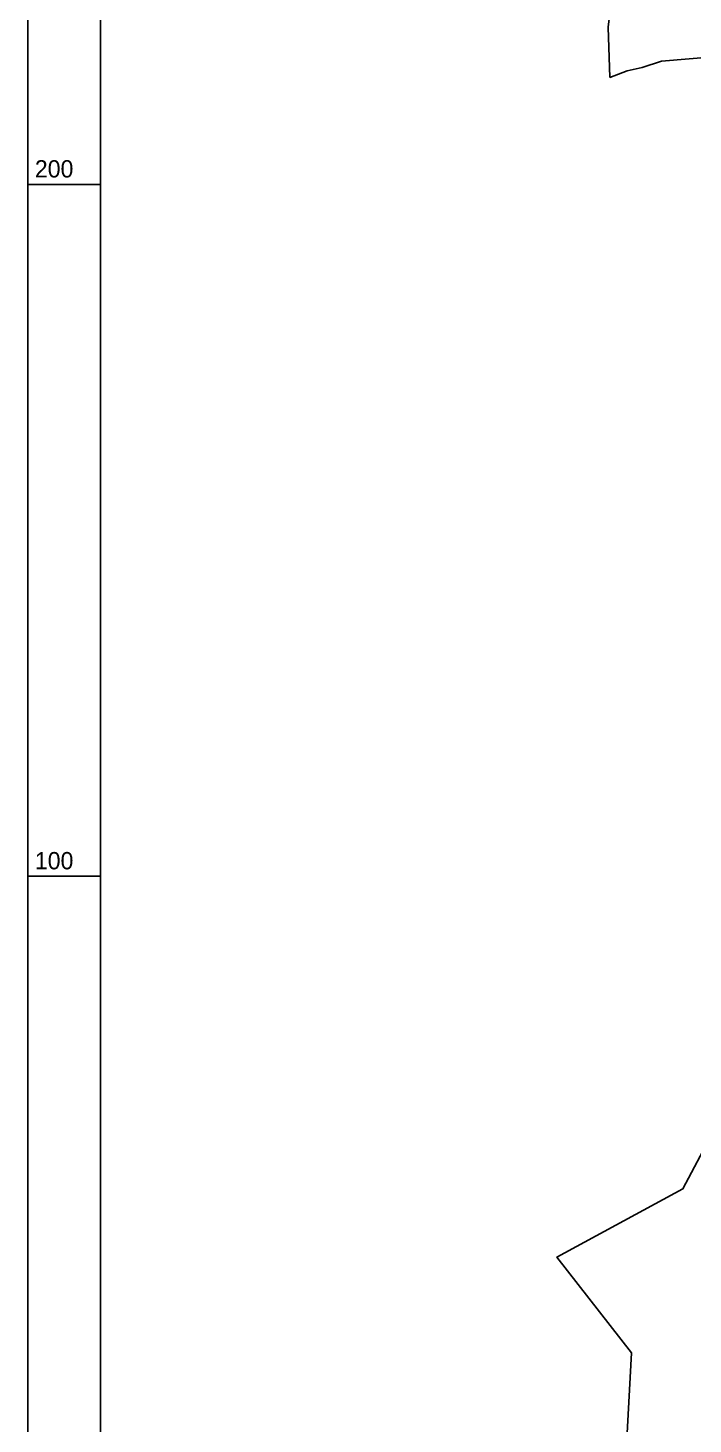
# Model space of a CAD drawing. Extents: x 551890 to 552618, y 1835759 to 1836646.
# Drawn here: x 551889.5 to 551985.7, y 1836020.8 to 1836222.6 of the extents above; entities that cross this region are included whole.
import ezdxf

# ---------------------------------------------------------------- set-up
doc = ezdxf.new("R2010")
doc.units = 0
for name, color, linetype in [('Level 10', 7, 'Continuous'), ('Level 23', 7, 'Continuous'), ('Level 63', 7, 'Continuous')]:
    doc.layers.add(name, color=color, linetype=linetype)

msp = doc.modelspace()

# ---------------------------------------------------------------- linework, layer by layer
at = {"layer": 'Level 10'}
for points in [[(551973.62, 1836215.47), (551973.4, 1836222.73), (551974.57, 1836232.8), (551973.24, 1836242.5), (551971.59, 1836247.24), (551971.19, 1836261.31), (551968.45, 1836270.72), (551967, 1836271.27), (551968.3, 1836275.72), (551974.63, 1836278.48)], [(551978.43, 1835987.35), (551975.97, 1836016.86), (551976.76, 1836031.12), (551965.97, 1836044.96), (551984.18, 1836054.8), (551988.39, 1836062.72)]]:
    msp.add_lwpolyline(points, dxfattribs=at)
at = {"layer": 'Level 23'}
msp.add_lwpolyline([(551973.62, 1836215.47), (551976.11, 1836216.42), (551978.3, 1836216.89), (551981.11, 1836217.79), (551999.34, 1836219.37), (552000, 1836219.21), (552012.37, 1836216.26), (552014.58, 1836216.66)], dxfattribs=at)
at = {"layer": 'Level 63'}
for points in [[(551889.5, 1836610.5), (552610.5, 1836610.5), (552610.5, 1835889.5), (551889.5, 1835889.5)], [(551900, 1836600), (552600, 1836600), (552600, 1835900), (551900, 1835900)]]:
    msp.add_lwpolyline(points, close=True, dxfattribs=at)
for points in [[(551900, 1836200), (551889.5, 1836200)], [(551900, 1836100), (551889.5, 1836100)]]:
    msp.add_lwpolyline(points, dxfattribs=at)

# ---------------------------------------------------------------- texts
for s, p in [('200', (551890.5, 1836201)), ('100', (551890.5, 1836101))]:
    msp.add_text(s, height=2.5, dxfattribs=at).set_placement(p)

doc.saveas('drawing.dxf')
